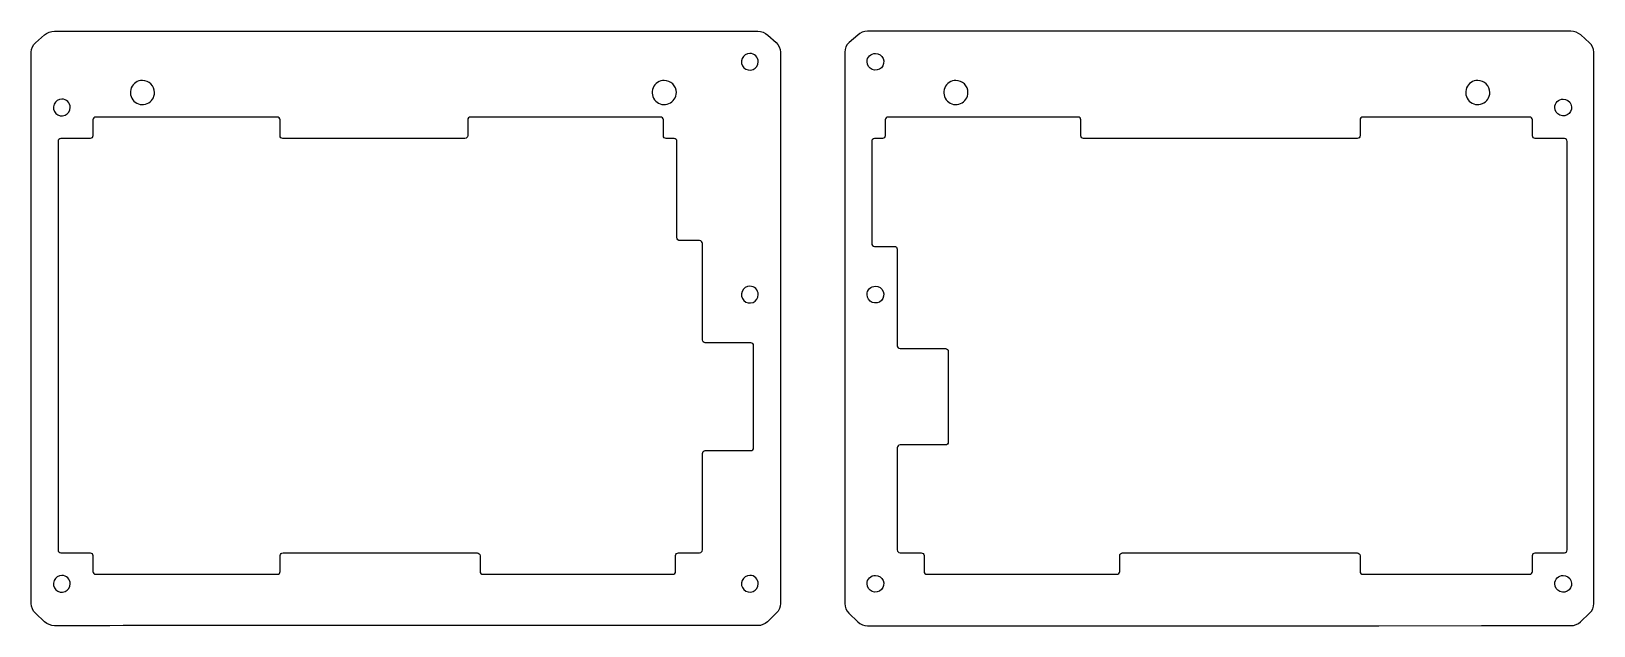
# Model space of a CAD drawing. Extents: x -58 to 233, y 93 to 204.
import ezdxf

# ---------------------------------------------------------------- set-up
doc = ezdxf.new("R2010")
doc.units = 0
doc.layers.add('Layer_1', color=7, linetype='CONTINUOUS')

msp = doc.modelspace()

# ---------------------------------------------------------------- linework, layer by layer
at = {"layer": 'Layer_1', "color": 2}
for p, q in [((-53.49311, 203.99895), (77.62025, 203.99595)), ((193.41364, 203.99486), (98.09951, 203.99391)), ((212.80823, 203.9952), (195.5303, 203.99489)), ((229.17201, 203.99544), (214.92489, 203.99523)), ((-57.01175, 201.86649), (-55.35118, 203.3058)), ((79.46705, 203.28997), (81.05053, 201.87219)), ((96.24859, 203.29257), (94.63865, 201.86802)), ((232.66126, 201.86784), (231.02673, 203.29843)), ((-57.80846, 97.27293), (-57.81146, 200.11499)), ((76.14169, 199.87125), (76.14169, 199.87125)), ((81.839, 200.1079), (81.839, 97.29639)), ((93.84606, 200.10836), (93.84606, 97.26089)), ((99.54831, 199.87125), (99.54831, 199.87125)), ((233.45765, 97.27759), (233.45765, 200.11249)), ((-37.081966, 194.82358), (-37.081966, 194.82358)), ((60.191166, 194.82358), (60.191166, 194.82358)), ((114.55774, 194.82358), (114.55774, 194.82358)), ((211.83087, 194.82358), (211.83087, 194.82358)), ((-52.11246, 191.34833), (-52.11246, 191.34833)), ((227.76245, 191.34833), (227.76245, 191.34833)), ((-46.32863, 187.4684), (-46.32807, 184.52493)), ((-11.96049, 187.9996), (-45.79956, 187.9976)), ((23.5593, 187.4704), (23.5593, 184.53851)), ((59.49693, 187.99957), (24.08847, 187.99957)), ((101.37872, 187.47038), (101.37836, 186.94123)), ((101.37836, 186.94123), (101.37836, 184.523)), ((101.378787, 187.470382), (101.37872, 187.47038)), ((101.37882, 187.47044), (101.378787, 187.470382)), ((137.31449, 187.99961), (101.90799, 187.99961)), ((189.8921, 187.47037), (189.8921, 184.52285)), ((221.50551, 187.99954), (190.42127, 187.99954)), ((222.03468, 184.52481), (222.03468, 187.47037)), ((-46.85876, 183.99579), (-52.28284, 183.99579)), ((-46.85714, 183.99576), (-46.85876, 183.99579)), ((62.01999, 183.99567), (60.55293, 183.99567)), ((227.98207, 183.99564), (222.56385, 183.99564)), ((-52.81201, 183.46662), (-52.81201, 107.26324)), ((62.54916, 165.47406), (62.54916, 183.4665)), ((98.85297, 183.46629), (98.85297, 164.4133)), ((66.78366, 164.94489), (63.07833, 164.94489)), ((67.31283, 146.42327), (67.31283, 164.41572)), ((99.38214, 163.88413), (103.08552, 163.88413)), ((76.14169, 156.45386), (76.14169, 156.45386)), ((99.54831, 156.45386), (99.54831, 156.45386)), ((76.30905, 145.8941), (67.842, 145.8941)), ((76.83822, 126.31374), (76.83822, 145.36493)), ((104.14386, 144.83335), (112.61091, 144.83335)), ((113.14008, 144.30418), (113.14008, 127.37424)), ((67.31283, 107.26296), (67.31283, 125.2554)), ((67.842, 125.78457), (76.30905, 125.78457)), ((112.61091, 126.84507), (104.14386, 126.84507)), ((-52.28284, 106.73407), (-46.85876, 106.73407)), ((62.842, 106.73379), (66.78366, 106.73379)), ((104.14386, 106.73374), (108.09137, 106.73374)), ((108.62054, 106.20457), (108.62054, 103.259)), ((189.89151, 106.19498), (189.89151, 103.25918)), ((222.56573, 106.73392), (227.98005, 106.73392)), ((-52.11246, 102.51486), (-52.11246, 102.51486)), ((-45.79808, 102.73593), (-11.93846, 102.72993)), ((26.37469, 102.72988), (61.78119, 102.72988)), ((76.14169, 102.53567), (76.14169, 102.53567)), ((99.54831, 102.53567), (99.54831, 102.53567)), ((109.14971, 102.72983), (144.55817, 102.72983)), ((190.42068, 102.73001), (221.50492, 102.73001)), ((227.76245, 102.51486), (227.76245, 102.51486)), ((-55.31974, 93.85864), (-57.03986, 95.48702)), ((81.08037, 95.50012), (79.42183, 93.88682)), ((94.60939, 95.46949), (96.27583, 93.86913)), ((231.00472, 93.8839), (232.69115, 95.4895)), ((3.19558, 93.16696), (-13.50271, 93.16821)), ((77.60487, 93.14992), (56.8194, 93.17042)), ((98.09749, 93.13619), (193.41368, 93.14799)), ((193.41368, 93.14799), (212.54361, 93.15096)), ((212.54361, 93.15096), (229.17989, 93.15396))]:
    msp.add_line(p, q, dxfattribs=at)
for points in [[(-55.35118, 203.3058), (-54.835385, 203.752866), (-54.175688, 203.998965), (-53.49311, 203.99895)], [(77.62025, 203.99595), (78.301757, 203.995935), (78.959317, 203.744568), (79.46705, 203.28997)], [(98.09951, 203.99391), (97.417611, 203.993901), (96.75927, 203.744446), (96.24859, 203.29257)], [(195.5303, 203.99489), (194.824747, 203.994877), (194.119193, 203.994867), (193.41364, 203.99486)], [(214.92489, 203.99523), (214.219337, 203.995221), (213.513783, 203.995211), (212.80823, 203.9952)], [(231.02673, 203.29843), (230.513335, 203.74777), (229.854271, 203.995448), (229.17201, 203.99544)], [(-57.81146, 200.11499), (-57.811477, 200.787164), (-57.519684, 201.426239), (-57.01175, 201.86649)], [(81.05053, 201.87219), (81.552263, 201.42296), (81.838999, 200.781357), (81.839, 200.1079)], [(94.63865, 201.86802), (94.13464, 201.422043), (93.84606, 200.781354), (93.84606, 200.10836)], [(233.45765, 200.11249), (233.457648, 200.785054), (233.16736, 201.424889), (232.66126, 201.86784)], [(74.695818, 198.90515), (74.453586, 198.320349), (74.587481, 197.647215), (75.035068, 197.199628)], [(76.14169, 199.87125), (75.508707, 199.87125), (74.938051, 199.48995), (74.695818, 198.90515)], [(77.248312, 199.412872), (76.954818, 199.706367), (76.556754, 199.87125), (76.14169, 199.87125)], [(76.74059, 196.860378), (77.32539, 197.102611), (77.70669, 197.673267), (77.70669, 198.30625)], [(77.70669, 198.30625), (77.70669, 198.721314), (77.541807, 199.119378), (77.248312, 199.412872)], [(97.98331, 198.30625), (97.98331, 198.721314), (98.148193, 199.119378), (98.441688, 199.412872)], [(98.94941, 196.860378), (98.36461, 197.102611), (97.98331, 197.673267), (97.98331, 198.30625)], [(98.441688, 199.412872), (98.735182, 199.706367), (99.133246, 199.87125), (99.54831, 199.87125)], [(99.54831, 199.87125), (100.181293, 199.87125), (100.751949, 199.48995), (100.994182, 198.90515)], [(100.994182, 198.90515), (101.236414, 198.320349), (101.102519, 197.647215), (100.654932, 197.199628)], [(75.035068, 197.199628), (75.482655, 196.752041), (76.155789, 196.618146), (76.74059, 196.860378)], [(100.654932, 197.199628), (100.207345, 196.752041), (99.534211, 196.618146), (98.94941, 196.860378)], [(-39.160695, 193.434618), (-39.508952, 192.59385), (-39.316452, 191.626085), (-38.672956, 190.98259)], [(-37.081966, 194.82358), (-37.992006, 194.82358), (-38.812438, 194.275385), (-39.160695, 193.434618)], [(-35.490976, 194.16457), (-35.912933, 194.586527), (-36.485229, 194.82358), (-37.081966, 194.82358)], [(-36.220928, 190.494851), (-35.380161, 190.843108), (-34.831966, 191.66354), (-34.831966, 192.57358)], [(-34.831966, 192.57358), (-34.831966, 193.170317), (-35.069019, 193.742613), (-35.490976, 194.16457)], [(58.112437, 193.434618), (57.76418, 192.59385), (57.95668, 191.626085), (58.600176, 190.98259)], [(60.191166, 194.82358), (59.281126, 194.82358), (58.460694, 194.275385), (58.112437, 193.434618)], [(61.782156, 194.16457), (61.360199, 194.586527), (60.787903, 194.82358), (60.191166, 194.82358)], [(61.052204, 190.494851), (61.892971, 190.843108), (62.441166, 191.66354), (62.441166, 192.57358)], [(62.441166, 192.57358), (62.441166, 193.170317), (62.204113, 193.742613), (61.782156, 194.16457)], [(112.479011, 193.434618), (112.130754, 192.59385), (112.323254, 191.626085), (112.96675, 190.98259)], [(114.55774, 194.82358), (113.6477, 194.82358), (112.827268, 194.275385), (112.479011, 193.434618)], [(116.14873, 194.16457), (115.726773, 194.586527), (115.154477, 194.82358), (114.55774, 194.82358)], [(115.418778, 190.494851), (116.259545, 190.843108), (116.80774, 191.66354), (116.80774, 192.57358)], [(116.80774, 192.57358), (116.80774, 193.170317), (116.570687, 193.742613), (116.14873, 194.16457)], [(209.752141, 193.434618), (209.403884, 192.59385), (209.596384, 191.626085), (210.23988, 190.98259)], [(211.83087, 194.82358), (210.92083, 194.82358), (210.100398, 194.275385), (209.752141, 193.434618)], [(213.42186, 194.16457), (212.999903, 194.586527), (212.427607, 194.82358), (211.83087, 194.82358)], [(212.691908, 190.494851), (213.532675, 190.843108), (214.08087, 191.66354), (214.08087, 192.57358)], [(214.08087, 192.57358), (214.08087, 193.170317), (213.843817, 193.742613), (213.42186, 194.16457)], [(-53.558332, 190.38223), (-53.800564, 189.797429), (-53.666669, 189.124295), (-53.219082, 188.676708)], [(-52.11246, 191.34833), (-52.745443, 191.34833), (-53.316099, 190.96703), (-53.558332, 190.38223)], [(-50.54746, 189.78333), (-50.54746, 190.647656), (-51.248134, 191.34833), (-52.11246, 191.34833)], [(-51.51356, 188.337458), (-50.92876, 188.579691), (-50.54746, 189.150347), (-50.54746, 189.78333)], [(-38.672956, 190.98259), (-38.029461, 190.339094), (-37.061696, 190.146594), (-36.220928, 190.494851)], [(58.600176, 190.98259), (59.243671, 190.339094), (60.211436, 190.146594), (61.052204, 190.494851)], [(112.96675, 190.98259), (113.610245, 190.339094), (114.57801, 190.146594), (115.418778, 190.494851)], [(210.23988, 190.98259), (210.883375, 190.339094), (211.85114, 190.146594), (212.691908, 190.494851)], [(226.19745, 189.78333), (226.19745, 190.198394), (226.362333, 190.596458), (226.655828, 190.889952)], [(227.16355, 188.337458), (226.57875, 188.579691), (226.19745, 189.150347), (226.19745, 189.78333)], [(226.655828, 190.889952), (226.949322, 191.183447), (227.347386, 191.34833), (227.76245, 191.34833)], [(227.76245, 191.34833), (228.395433, 191.34833), (228.966089, 190.96703), (229.208322, 190.38223)], [(229.208322, 190.38223), (229.450554, 189.797429), (229.316659, 189.124295), (228.869072, 188.676708)], [(-53.219082, 188.676708), (-52.771495, 188.229121), (-52.098361, 188.095226), (-51.51356, 188.337458)], [(-46.173707, 187.842585), (-46.272929, 187.743339), (-46.328657, 187.608738), (-46.32863, 187.4684)], [(-45.79956, 187.9976), (-45.939898, 187.997593), (-46.074485, 187.941832), (-46.173707, 187.842585)], [(-11.43125, 187.47046), (-11.43132, 187.76271), (-11.66824, 187.99962), (-11.96049, 187.9996)], [(-11.42925, 184.52294), (-11.42982, 185.50545), (-11.43025, 186.48796), (-11.43125, 187.47046)], [(23.714289, 187.844581), (23.615051, 187.745342), (23.559299, 187.610745), (23.5593, 187.4704)], [(24.08847, 187.99957), (23.948125, 187.999571), (23.813528, 187.943819), (23.714289, 187.844581)], [(60.02603, 187.4704), (60.0261, 187.76265), (59.78918, 187.99957), (59.49693, 187.99957)], [(60.02403, 184.52484), (60.0246, 185.50669), (60.02503, 186.48855), (60.02603, 187.4704)], [(101.533809, 187.844621), (101.434571, 187.745382), (101.378819, 187.610785), (101.37882, 187.47044)], [(101.90799, 187.99961), (101.767645, 187.999611), (101.633048, 187.943859), (101.533809, 187.844621)], [(137.84359, 187.47044), (137.84366, 187.76269), (137.60674, 187.99961), (137.31449, 187.99961)], [(137.84159, 184.52488), (137.84216, 185.50673), (137.84259, 186.48859), (137.84359, 187.47044)], [(190.047089, 187.844551), (189.947851, 187.745312), (189.892099, 187.610715), (189.8921, 187.47037)], [(190.42127, 187.99954), (190.280925, 187.999541), (190.146328, 187.943789), (190.047089, 187.844551)], [(221.879691, 187.844551), (221.780452, 187.943789), (221.645855, 187.999541), (221.50551, 187.99954)], [(222.03468, 187.47037), (222.034681, 187.610715), (221.978929, 187.745312), (221.879691, 187.844551)], [(228.869072, 188.676708), (228.421485, 188.229121), (227.748351, 188.095226), (227.16355, 188.337458)], [(-52.657021, 183.840801), (-52.756259, 183.741562), (-52.812011, 183.606965), (-52.81201, 183.46662)], [(-52.28284, 183.99579), (-52.423185, 183.995791), (-52.557782, 183.940039), (-52.657021, 183.840801)], [(-46.482995, 184.150755), (-46.582218, 184.051514), (-46.716804, 183.995759), (-46.85714, 183.99576)], [(-46.32807, 184.52493), (-46.328042, 184.384594), (-46.383772, 184.249997), (-46.482995, 184.150755)], [(-10.89982, 183.99397), (-11.19207, 183.99386), (-11.42908, 184.23069), (-11.42925, 184.52294)], [(23.03013, 184.00827), (11.72017, 183.98587), (0.41016, 183.99787), (-10.89982, 183.99397)], [(23.5593, 184.53851), (23.5593, 184.24626), (23.32238, 184.00885), (23.03013, 184.00827)], [(60.55293, 183.99567), (60.26068, 183.99567), (60.02386, 184.23259), (60.02403, 184.52484)], [(62.394171, 183.840681), (62.294932, 183.939919), (62.160335, 183.995671), (62.01999, 183.99567)], [(62.54916, 183.4665), (62.549161, 183.606845), (62.493409, 183.741442), (62.394171, 183.840681)], [(99.38214, 183.9953), (99.08989, 183.99547), (98.85297, 183.75854), (98.85297, 183.46629)], [(100.84919, 183.9943), (100.36017, 183.9948), (99.87115, 183.9953), (99.38214, 183.9953)], [(101.37836, 184.523), (101.37836, 184.23075), (101.14144, 183.99401), (100.84919, 183.9943)], [(138.37049, 183.99571), (138.07824, 183.99571), (137.84142, 184.23263), (137.84159, 184.52488)], [(189.36293, 183.99371), (172.36545, 183.99454), (155.36797, 183.99571), (138.37049, 183.99571)], [(189.8921, 184.52285), (189.8921, 184.2306), (189.65518, 183.99369), (189.36293, 183.99371)], [(222.189669, 184.150629), (222.090431, 184.249868), (222.034679, 184.384465), (222.03468, 184.52481)], [(222.56385, 183.99564), (222.423505, 183.995639), (222.288908, 184.051391), (222.189669, 184.150629)], [(228.51126, 183.46647), (228.51125, 183.75872), (228.27432, 183.99564), (227.98207, 183.99564)], [(228.50926, 107.26309), (228.51126, 132.6632), (228.51226, 158.06417), (228.51126, 183.46647)], [(62.704149, 165.099879), (62.604911, 165.199118), (62.549159, 165.333715), (62.54916, 165.47406)], [(63.07833, 164.94489), (62.937985, 164.944889), (62.803388, 165.000641), (62.704149, 165.099879)], [(67.157841, 164.789901), (67.058602, 164.889139), (66.924005, 164.944891), (66.78366, 164.94489)], [(67.31283, 164.41572), (67.312831, 164.556065), (67.257079, 164.690662), (67.157841, 164.789901)], [(98.85297, 164.4133), (98.852969, 164.272955), (98.908721, 164.138358), (99.007959, 164.039119)], [(99.007959, 164.039119), (99.107198, 163.939881), (99.241795, 163.884129), (99.38214, 163.88413)], [(103.08552, 163.88413), (103.37777, 163.88413), (103.61469, 163.64721), (103.61469, 163.35496)], [(103.61469, 163.35496), (103.61468, 157.35748), (103.61469, 151.36), (103.61469, 145.36252)], [(74.695818, 155.48776), (74.453586, 154.902959), (74.587481, 154.229825), (75.035068, 153.782238)], [(76.14169, 156.45386), (75.508707, 156.45386), (74.938051, 156.07256), (74.695818, 155.48776)], [(77.248312, 155.995482), (76.954818, 156.288977), (76.556754, 156.45386), (76.14169, 156.45386)], [(76.74059, 153.442988), (77.32539, 153.685221), (77.70669, 154.255877), (77.70669, 154.88886)], [(77.70669, 154.88886), (77.70669, 155.303924), (77.541807, 155.701988), (77.248312, 155.995482)], [(97.98331, 154.88886), (97.98331, 155.303924), (98.148193, 155.701988), (98.441688, 155.995482)], [(98.94941, 153.442988), (98.36461, 153.685221), (97.98331, 154.255877), (97.98331, 154.88886)], [(98.441688, 155.995482), (98.735182, 156.288977), (99.133246, 156.45386), (99.54831, 156.45386)], [(99.54831, 156.45386), (100.181293, 156.45386), (100.751949, 156.07256), (100.994182, 155.48776)], [(100.994182, 155.48776), (101.236414, 154.902959), (101.102519, 154.229825), (100.654932, 153.782238)], [(75.035068, 153.782238), (75.482655, 153.334651), (76.155789, 153.200756), (76.74059, 153.442988)], [(100.654932, 153.782238), (100.207345, 153.334651), (99.534211, 153.200756), (98.94941, 153.442988)], [(67.467819, 146.049089), (67.368581, 146.148328), (67.312829, 146.282925), (67.31283, 146.42327)], [(67.842, 145.8941), (67.701655, 145.894099), (67.567058, 145.949851), (67.467819, 146.049089)], [(76.683231, 145.739111), (76.583992, 145.838349), (76.449395, 145.894101), (76.30905, 145.8941)], [(76.83822, 145.36493), (76.838221, 145.505275), (76.782469, 145.639872), (76.683231, 145.739111)], [(103.61469, 145.36252), (103.61469, 145.07027), (103.85161, 144.83335), (104.14386, 144.83335)], [(112.61091, 144.83335), (112.751255, 144.833351), (112.885852, 144.777599), (112.985091, 144.678361)], [(112.985091, 144.678361), (113.084329, 144.579122), (113.140081, 144.444525), (113.14008, 144.30418)], [(67.31283, 125.2554), (67.312829, 125.395745), (67.368581, 125.530342), (67.467819, 125.629581)], [(67.467819, 125.629581), (67.567058, 125.728819), (67.701655, 125.784571), (67.842, 125.78457)], [(76.30905, 125.78457), (76.449395, 125.784569), (76.583992, 125.840321), (76.683231, 125.939559)], [(76.683231, 125.939559), (76.782469, 126.038798), (76.838221, 126.173395), (76.83822, 126.31374)], [(103.61469, 126.3159), (103.61469, 119.9649), (103.61468, 113.6139), (103.61469, 107.26291)], [(104.14386, 126.84507), (103.85161, 126.84507), (103.61469, 126.60815), (103.61469, 126.3159)], [(112.985091, 127.000059), (112.885852, 126.900821), (112.751255, 126.845069), (112.61091, 126.84507)], [(113.14008, 127.37424), (113.140081, 127.233895), (113.084329, 127.099298), (112.985091, 127.000059)], [(-52.81201, 107.26324), (-52.812011, 107.122895), (-52.756259, 106.988298), (-52.657021, 106.889059)], [(-52.657021, 106.889059), (-52.557782, 106.789821), (-52.423185, 106.734069), (-52.28284, 106.73407)], [(-46.85876, 106.73407), (-46.56651, 106.73407), (-46.32949, 106.49715), (-46.32932, 106.2049)], [(-46.32932, 106.2049), (-46.32875, 105.225), (-46.32832, 104.24509), (-46.32732, 103.26519)], [(-11.40921, 103.25901), (-11.40898, 104.24087), (-11.40838, 105.22272), (-11.40721, 106.20458)], [(-11.40721, 106.20458), (-11.407, 106.49683), (-11.1699, 106.73369), (-10.87765, 106.73363)], [(-10.87765, 106.73363), (1.18623, 106.73063), (13.25014, 106.74163), (25.31402, 106.72293)], [(25.31402, 106.72293), (25.60627, 106.72247), (25.84328, 106.48515), (25.84345, 106.1929)], [(25.84345, 106.1929), (25.84402, 105.21495), (25.84445, 104.237), (25.84545, 103.25905)], [(62.31044, 103.25905), (62.31067, 104.24091), (62.31127, 105.22276), (62.31244, 106.20462)], [(62.31244, 106.20462), (62.31265, 106.49687), (62.54975, 106.73379), (62.842, 106.73379)], [(66.78366, 106.73379), (66.924005, 106.733789), (67.058602, 106.789541), (67.157841, 106.888779)], [(67.157841, 106.888779), (67.257079, 106.988018), (67.312831, 107.122615), (67.31283, 107.26296)], [(103.61469, 107.26291), (103.61469, 106.97066), (103.85161, 106.73374), (104.14386, 106.73374)], [(108.09137, 106.73374), (108.231715, 106.733741), (108.366312, 106.677989), (108.465551, 106.578751)], [(108.465551, 106.578751), (108.564789, 106.479512), (108.620541, 106.344915), (108.62054, 106.20457)], [(145.08526, 106.20066), (145.08505, 106.49291), (145.32179, 106.72985), (145.61404, 106.72987)], [(145.08726, 103.259), (145.08704, 104.23955), (145.08644, 105.22011), (145.08526, 106.20066)], [(145.61404, 106.72987), (160.1968, 106.73087), (174.77959, 106.74397), (189.36235, 106.72487)], [(189.36235, 106.72487), (189.6546, 106.72448), (189.89151, 106.48723), (189.89151, 106.19498)], [(222.03417, 103.25918), (222.03439, 104.24104), (222.03499, 105.22289), (222.03617, 106.20475)], [(222.03617, 106.20475), (222.03638, 106.497), (222.27348, 106.73392), (222.56573, 106.73392)], [(227.98005, 106.73392), (228.2723, 106.73392), (228.50924, 106.97084), (228.50926, 107.26309)], [(-52.11246, 102.51486), (-52.745443, 102.51486), (-53.316099, 102.13356), (-53.558332, 101.54876)], [(-50.54746, 100.94986), (-50.54746, 101.814186), (-51.248134, 102.51486), (-52.11246, 102.51486)], [(-46.32732, 103.26519), (-46.32725, 102.97294), (-46.09033, 102.73598), (-45.79808, 102.73593)], [(-11.93846, 102.72993), (-11.64621, 102.72988), (-11.40927, 102.96676), (-11.40921, 103.25901)], [(25.84545, 103.25905), (25.84552, 102.9668), (26.08244, 102.72988), (26.37469, 102.72988)], [(61.78119, 102.72988), (62.07344, 102.72988), (62.31038, 102.9668), (62.31044, 103.25905)], [(76.14169, 102.53567), (75.508707, 102.53567), (74.938051, 102.15437), (74.695818, 101.56957)], [(77.248312, 102.077292), (76.954818, 102.370787), (76.556754, 102.53567), (76.14169, 102.53567)], [(77.70669, 100.97067), (77.70669, 101.385734), (77.541807, 101.783798), (77.248312, 102.077292)], [(97.98331, 100.97067), (97.98331, 101.385734), (98.148193, 101.783798), (98.441688, 102.077292)], [(98.441688, 102.077292), (98.735182, 102.370787), (99.133246, 102.53567), (99.54831, 102.53567)], [(99.54831, 102.53567), (100.181293, 102.53567), (100.751949, 102.15437), (100.994182, 101.56957)], [(108.62054, 103.259), (108.620539, 103.118655), (108.676291, 102.984058), (108.775529, 102.884819)], [(108.775529, 102.884819), (108.874768, 102.785581), (109.009365, 102.729829), (109.14971, 102.72983)], [(144.55817, 102.72983), (144.85042, 102.72983), (145.08733, 102.96675), (145.08726, 103.259)], [(189.89151, 103.25918), (189.891509, 103.118835), (189.947261, 102.984238), (190.046499, 102.884999)], [(190.046499, 102.884999), (190.145738, 102.785761), (190.280335, 102.730009), (190.42068, 102.73001)], [(221.50492, 102.73001), (221.79717, 102.73001), (222.0341, 102.96693), (222.03417, 103.25918)], [(226.19745, 100.94986), (226.19745, 101.364924), (226.362333, 101.762988), (226.655828, 102.056482)], [(226.655828, 102.056482), (226.949322, 102.349977), (227.347386, 102.51486), (227.76245, 102.51486)], [(227.76245, 102.51486), (228.395433, 102.51486), (228.966089, 102.13356), (229.208322, 101.54876)], [(-53.558332, 101.54876), (-53.800564, 100.963959), (-53.666669, 100.290825), (-53.219082, 99.843238)], [(-53.219082, 99.843238), (-52.771495, 99.395651), (-52.098361, 99.261756), (-51.51356, 99.503988)], [(-51.51356, 99.503988), (-50.92876, 99.746221), (-50.54746, 100.316877), (-50.54746, 100.94986)], [(74.695818, 101.56957), (74.453586, 100.984769), (74.587481, 100.311635), (75.035068, 99.864048)], [(75.035068, 99.864048), (75.482655, 99.416461), (76.155789, 99.282566), (76.74059, 99.524798)], [(76.74059, 99.524798), (77.32539, 99.767031), (77.70669, 100.337687), (77.70669, 100.97067)], [(98.94941, 99.524798), (98.36461, 99.767031), (97.98331, 100.337687), (97.98331, 100.97067)], [(100.654932, 99.864048), (100.207345, 99.416461), (99.534211, 99.282566), (98.94941, 99.524798)], [(100.994182, 101.56957), (101.236414, 100.984769), (101.102519, 100.311635), (100.654932, 99.864048)], [(227.16355, 99.503988), (226.57875, 99.746221), (226.19745, 100.316877), (226.19745, 100.94986)], [(228.869072, 99.843238), (228.421485, 99.395651), (227.748351, 99.261756), (227.16355, 99.503988)], [(229.208322, 101.54876), (229.450554, 100.963959), (229.316659, 100.290825), (228.869072, 99.843238)], [(-57.03986, 95.48702), (-57.530489, 95.951482), (-57.80844, 96.597326), (-57.80846, 97.27293)], [(81.839, 97.29639), (81.839, 96.619769), (81.565382, 95.971903), (81.08037, 95.50012)], [(93.84606, 97.26089), (93.84606, 96.584748), (94.121717, 95.93783), (94.60939, 95.46949)], [(232.69115, 95.4895), (233.180611, 95.9555), (233.457649, 96.601773), (233.45765, 97.27759)], [(-53.49284, 93.13311), (-54.07734, 93.13211), (-54.89527, 93.45681), (-55.31974, 93.85864)], [(79.42183, 93.88682), (78.935424, 93.413677), (78.283438, 93.149253), (77.60487, 93.14992)], [(96.27583, 93.86913), (96.765625, 93.398754), (97.418407, 93.136108), (98.09749, 93.13619)], [(229.17989, 93.15396), (229.859301, 93.154076), (230.512656, 93.415421), (231.00472, 93.8839)], [(-13.50271, 93.16821), (-26.43428, 93.1673), (-39.55872, 93.15921), (-53.49284, 93.13311)], [(5.31224, 93.1666), (4.72774, 93.16675), (3.78008, 93.16691), (3.19558, 93.16696)], [(54.70274, 93.1706), (37.31716, 93.1569), (21.24209, 93.1626), (5.31224, 93.1666)], [(56.8194, 93.17042), (56.2349, 93.17099), (55.28724, 93.17106), (54.70274, 93.1706)]]:
    msp.add_open_spline(points, degree=3, dxfattribs=at)

doc.saveas('drawing.dxf')
